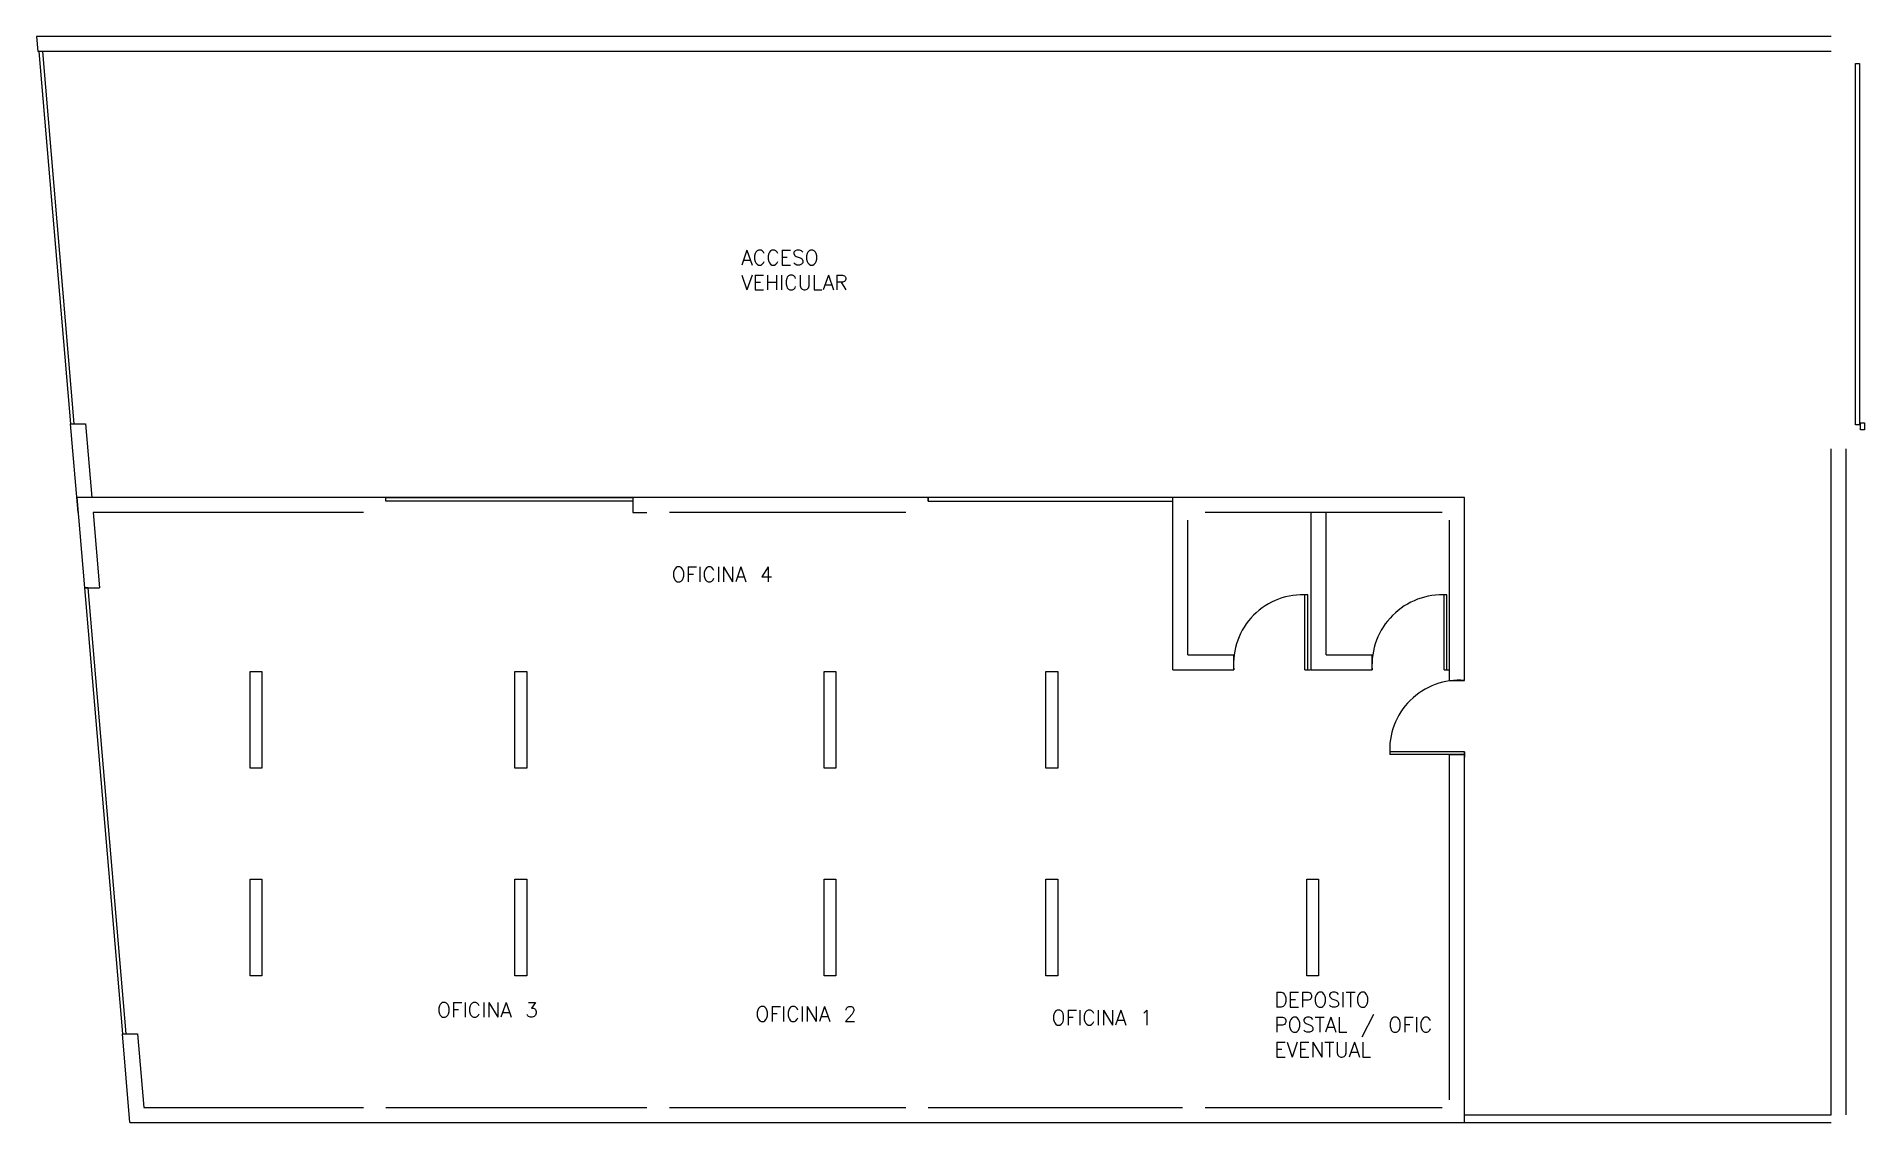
# Model space of a CAD drawing. Header units: millimetres. Extents: x 68.7 to 93.1, y 84.4 to 98.9.
import ezdxf

# ---------------------------------------------------------------- set-up
doc = ezdxf.new("R2010")
doc.units = ezdxf.units.MM
for name, color, linetype in [('CURTIN WALL', 4, 'Continuous'), ('MAMPOSTERIA', 7, 'Continuous'), ('PUERTAS', 1, 'Continuous')]:
    doc.layers.add(name, color=color, linetype=linetype)
doc.styles.get("Standard").update_dxf_attribs({"font": 'txt.shx'})

msp = doc.modelspace()

# ---------------------------------------------------------------- linework, layer by layer
at = {"color": 1}
for points in [[(71.523348, 90.376095), (71.681819, 90.376095), (71.681819, 89.083805), (71.523348, 89.083805)], [(75.064621, 90.376095), (75.223092, 90.376095), (75.223092, 89.083805), (75.064621, 89.083805)], [(79.196176, 90.376095), (79.354646, 90.376095), (79.354646, 89.083805), (79.196176, 89.083805)], [(82.161839, 90.376095), (82.32031, 90.376095), (82.32031, 89.083805), (82.161839, 89.083805)], [(71.523348, 87.602859), (71.681819, 87.602859), (71.681819, 86.310569), (71.523348, 86.310569)], [(75.064621, 87.602859), (75.223092, 87.602859), (75.223092, 86.310569), (75.064621, 86.310569)], [(79.196176, 87.602859), (79.354646, 87.602859), (79.354646, 86.310569), (79.196176, 86.310569)], [(82.161839, 87.602859), (82.32031, 87.602859), (82.32031, 86.310569), (82.161839, 86.310569)], [(85.646935, 87.602859), (85.805405, 87.602859), (85.805405, 86.310569), (85.646935, 86.310569)]]:
    msp.add_lwpolyline(points, close=True, dxfattribs=at)
at = {"layer": 'CURTIN WALL'}
msp.add_line((69.867064, 85.537255), (69.360402, 91.495884), dxfattribs=at)
for points in [[(68.701827, 98.661533), (69.12407, 93.687255), (69.17407, 93.687255), (68.751827, 98.661533), (68.701827, 98.661533)], [(73.337886, 92.701533), (76.637886, 92.701533), (76.637886, 92.651533), (73.337886, 92.651533), (73.337886, 92.701533)], [(69.310402, 91.495884), (69.817064, 85.537255), (69.867064, 85.537255), (69.360402, 91.495884), (69.310402, 91.495884)]]:
    msp.add_lwpolyline(points, dxfattribs=at)
at = {"layer": 'MAMPOSTERIA'}
for p, q in [((92.657886, 98.861533), (68.669502, 98.861533)), ((68.669502, 98.861533), (68.686508, 98.661533)), ((92.657886, 98.661533), (68.686508, 98.661533)), ((69.224892, 92.501533), (69.12407, 93.687255)), ((69.12407, 93.687255), (69.324792, 93.687255)), ((69.324792, 93.687255), (69.408608, 92.701533)), ((92.657886, 84.451533), (92.657886, 93.352717)), ((92.857886, 84.451533), (92.857886, 93.352717)), ((87.757886, 92.701533), (69.207886, 92.701533)), ((69.207886, 92.701533), (69.310402, 91.495884)), ((76.637886, 92.701533), (76.637886, 92.501533)), ((80.587886, 92.651533), (80.587886, 92.701533)), ((83.987886, 92.701533), (83.787886, 92.701533)), ((83.857886, 90.401533), (83.857886, 92.701533)), ((87.757886, 90.257611), (87.757886, 92.701533)), ((73.037886, 92.501533), (69.425614, 92.501533)), ((69.425614, 92.501533), (69.511124, 91.495884)), ((76.637886, 92.501533), (76.827886, 92.501533)), ((80.287886, 92.501533), (77.127886, 92.501533)), ((84.057886, 90.601533), (84.057886, 92.401533)), ((87.457886, 92.501533), (84.287886, 92.501533)), ((85.707886, 90.401533), (85.707886, 92.501533)), ((85.907886, 90.601533), (85.907886, 92.501533)), ((87.557886, 90.251851), (87.557886, 92.401533)), ((69.310402, 91.495884), (69.511124, 91.495884)), ((69.310402, 91.495884), (69.360402, 91.495884)), ((83.857886, 90.401533), (84.671074, 90.401533)), ((84.057886, 90.601533), (84.671074, 90.601533)), ((84.671074, 90.401533), (84.671074, 90.601533)), ((85.707886, 90.401533), (86.521074, 90.401533)), ((85.907886, 90.601533), (86.521074, 90.601533)), ((86.521074, 90.401533), (86.521074, 90.601533)), ((87.557886, 90.257611), (87.757886, 90.257611)), ((87.557886, 84.651533), (87.557886, 89.26761)), ((87.557886, 89.26761), (87.757886, 89.26761)), ((87.757886, 84.351533), (87.757886, 89.26761)), ((69.917886, 84.351533), (69.817064, 85.537255)), ((69.817064, 85.537255), (70.017786, 85.537255)), ((69.817064, 85.537255), (69.867064, 85.537255)), ((70.017786, 85.537255), (70.101602, 84.551533)), ((70.101602, 84.551533), (73.037886, 84.551533)), ((73.337886, 84.551533), (76.827886, 84.551533)), ((77.127886, 84.551533), (80.287886, 84.551533)), ((80.587886, 84.551533), (83.987886, 84.551533)), ((84.287886, 84.551533), (87.457886, 84.551533)), ((69.917886, 84.351533), (87.757886, 84.351533)), ((87.757886, 84.451533), (92.657886, 84.451533)), ((87.757886, 84.351533), (92.657886, 84.351533))]:
    msp.add_line(p, q, dxfattribs=at)
at = {"layer": 'MAMPOSTERIA', "color": 1}
msp.add_line((87.521074, 90.401533), (87.557886, 90.401533), dxfattribs=at)
at = {"layer": 'MAMPOSTERIA'}
msp.add_lwpolyline([(93.048287, 93.698447), (93.102281, 93.698447), (93.102281, 93.605324), (93.048287, 93.605324)], close=True, dxfattribs=at)
at = {"layer": 'MAMPOSTERIA', "color": 4}
msp.add_lwpolyline([(80.587886, 92.701533), (80.587886, 92.651533), (83.857886, 92.651533), (83.857886, 92.701533), (80.587886, 92.701533)], dxfattribs=at)
at = {"layer": 'PUERTAS'}
for p, q in [((85.624263, 90.401533), (85.624263, 91.401533)), ((85.661075, 90.401533), (85.661075, 91.400855)), ((87.484262, 90.401533), (87.484262, 91.401533)), ((87.521074, 90.401533), (87.521074, 91.400855)), ((85.624263, 90.401533), (85.661075, 90.401533)), ((85.661075, 90.401533), (85.697887, 90.401533)), ((87.484262, 90.401533), (87.521074, 90.401533)), ((87.757886, 89.304422), (86.757886, 89.304422)), ((87.757886, 89.26761), (86.758564, 89.26761)), ((87.757886, 89.26761), (86.758564, 89.26761)), ((87.757886, 89.26761), (87.757886, 89.304422)), ((87.757886, 89.304422), (87.757886, 89.26761)), ((87.757886, 89.230798), (87.757886, 89.26761)), ((87.757886, 89.26761), (87.757886, 89.230798))]:
    msp.add_line(p, q, dxfattribs=at)
msp.add_lwpolyline([(92.980835, 98.500229), (93.036037, 98.500229), (93.036037, 93.672802), (92.980835, 93.672802)], close=True, dxfattribs=at)
for centre, radius, start, end in [((85.596313, 90.474969), 0.928149, 85.998915, 184.538022), ((87.461964, 90.460005), 0.942706, 86.405076, 183.556076), ((87.68445, 89.332372), 0.928149, 85.461978, 184.001085)]:
    msp.add_arc(centre, radius, start, end, dxfattribs=at)

# ---------------------------------------------------------------- texts
at = {"char_height": 0.2, "width": 2.333718, "attachment_point": 1}
for s, insert in [('ACCESO VEHICULAR', (78.087613, 96.008858)), ('OFICINA 4', (77.157239, 91.775104)), ('DEPOSITO \\PPOSTAL / OFIC EVENTUAL', (85.213196, 86.090768)), ('OFICINA 3', (74.020202, 85.955924)), ('OFICINA 2\\P', (78.277345, 85.901162)), ('OFICINA 1', (82.235678, 85.852948))]:
    msp.add_mtext(s, dxfattribs=dict(at, insert=insert))

doc.saveas('drawing.dxf')
